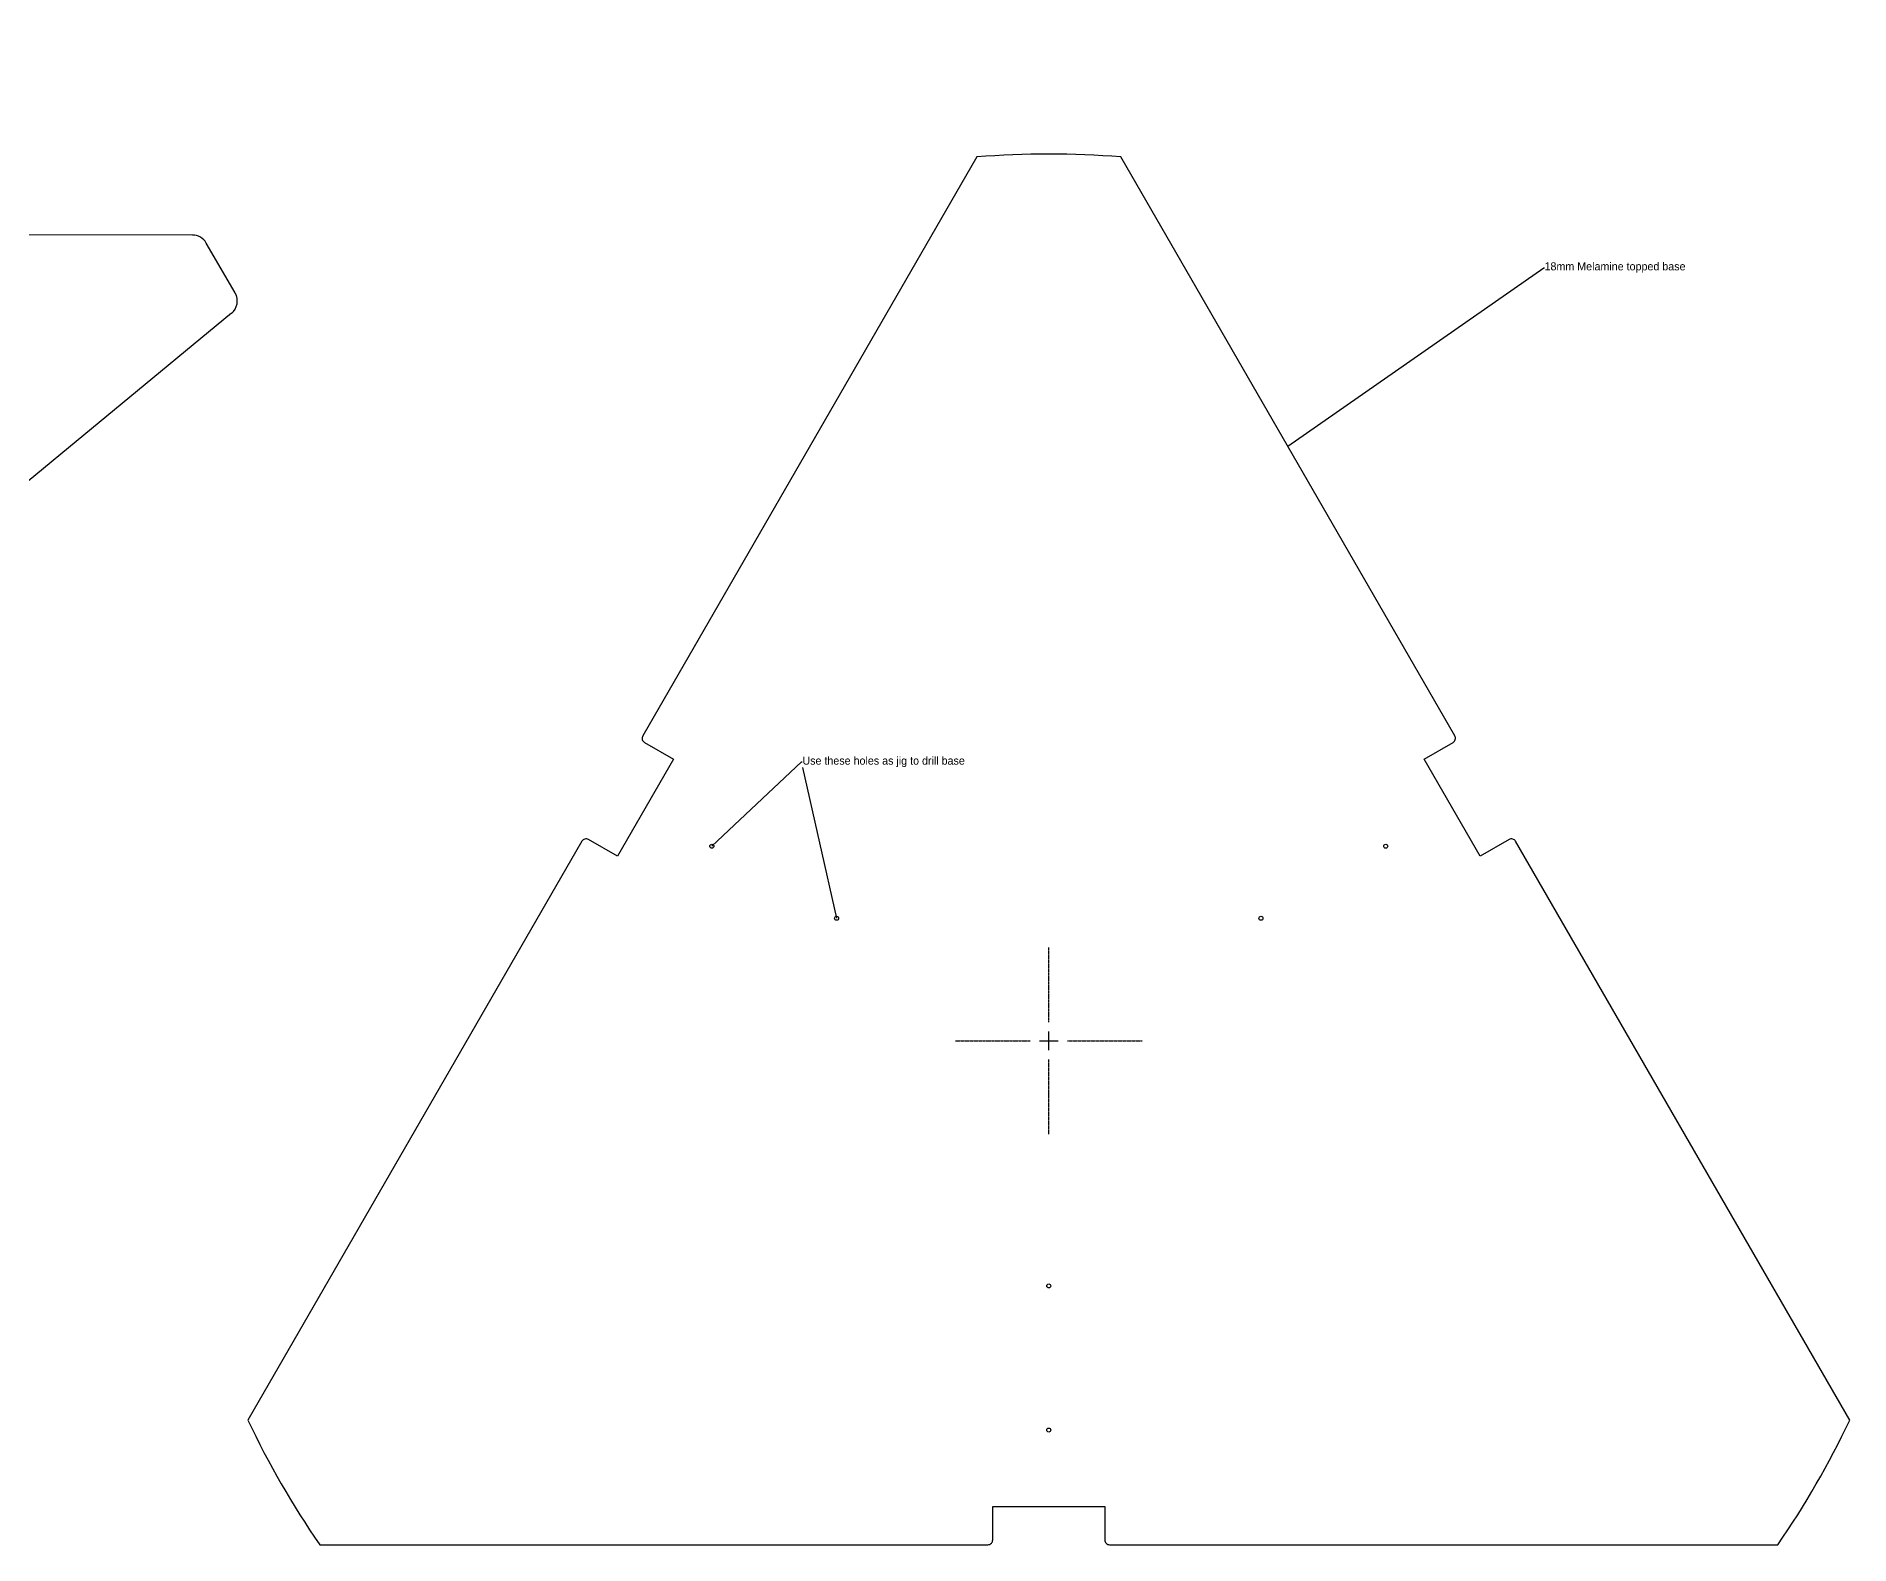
# Model space of a CAD drawing. Extents: x -812 to 2015, y -596 to 944.
# Drawn here: x 882 to 2015, y -396 to 546 of the extents above; entities that cross this region are included whole.
import ezdxf

# ---------------------------------------------------------------- set-up
doc = ezdxf.new("R2010")
doc.units = 0
doc.header["$MEASUREMENT"] = 0
doc.linetypes.add('CENTER', pattern=[10.16, 6.35, -1.27, 1.27, -1.27])
doc.linetypes.add('CENTER2', pattern=[1.125, 0.75, -0.125, 0.125, -0.125])
doc.layers.get('0').update_dxf_attribs({"linetype": 'CONTINUOUS'})
for name, color, linetype in [('DIMS', 50, 'CENTER'), ('FOOTPLATE', 6, 'CONTINUOUS'), ('NOTES', 4, 'CONTINUOUS')]:
    doc.layers.add(name, color=color, linetype=linetype)

# ---------------------------------------------------------------- blocks, each defined once
blk = doc.blocks.new('*U100')
at = {"layer": 'NOTES', "color": 4, "linetype": 'ByBlock'}
blk.add_line((1360.4, 92.7), (1360.8, 92.7), dxfattribs=at)
blk.add_lwpolyline([(1304.4, 40.2), (1360.4, 92.7)], dxfattribs=at)
at = {"layer": 'NOTES', "color": 4}
blk.add_solid([(1304.5, 40.2), (1304.3, 40.1), (1304.4, 40.2)], dxfattribs=at)
blk.add_text('Use these holes as jig to drill base', height=5, dxfattribs=at).set_placement((1360.9, 91))
blk = doc.blocks.new('*U101')
at = {"layer": 'NOTES', "color": 4, "linetype": 'ByBlock'}
blk.add_line((1824.1, 401.3), (1824.5, 401.3), dxfattribs=at)
blk.add_lwpolyline([(1664.2, 289.8), (1824.1, 401.3)], dxfattribs=at)
at = {"layer": 'NOTES', "color": 4}
blk.add_solid([(1664.3, 289.8), (1664.1, 289.7), (1664.2, 289.9)], dxfattribs=at)
blk.add_text('18mm Melamine topped base', height=5, dxfattribs=at).set_placement((1824.5, 399.7))
blk = doc.blocks.new('FOOTPLATE')
at = {"layer": 'FOOTPLATE', "color": 6, "linetype": 'Continuous'}
for p, q in [((821.7, 499.9), (785.1, 499.9)), ((971.8, 254), (834.5, 491.9)), ((770.1, 484.9), (747.9, 288.7)), ((941.6, 208.5), (755.5, 277.9)), ((953.8, 212.8), (971.8, 244))]:
    blk.add_line(p, q, dxfattribs=at)
blk.add_circle((830.5, 344.9), 6, dxfattribs=at)
for centre, radius, start, end in [((785.1, 484.9), 15, 90, 180), ((821.2, 484.9), 15, 27.8311, 88.1349), ((757.8, 287.6), 10, 173.5349, 256.6254), ((963.1, 249), 10, 329.9813, 29.9813), ((945.1, 217.8), 10, 249.5429, 329.9813)]:
    blk.add_arc(centre, radius, start, end, dxfattribs=at)
blk = doc.blocks.new('*U63')
at = {"layer": 'DIMS', "color": 0, "linetype": 'CENTER2'}
for p, q in [((0, 11.6), (0, 58.3)), ((-58.3, 0), (-11.6, 0)), ((11.6, 0), (58.3, 0)), ((0, -58.3), (0, -11.6))]:
    blk.add_line(p, q, dxfattribs=at)
at = {"layer": 'DIMS', "color": 0, "linetype": 'Continuous'}
for p, q in [((-5.8, 0), (5.8, 0)), ((0, -5.8), (0, 5.8))]:
    blk.add_line(p, q, dxfattribs=at)

msp = doc.modelspace()

# ---------------------------------------------------------------- linework, layer by layer
at = {"color": 141}
for points in [[(1469.87, 470.49), (1261.16, 108.99, 0.4142136), (1262.26, 104.89), (1280.29, 94.48), (1245.29, 33.86), (1227.26, 44.27, 0.4142136), (1223.16, 43.17), (1014.44, -318.33)], [(2015.16, -318.33), (1806.44, 43.17, 0.4142136), (1802.34, 44.27), (1784.31, 33.86), (1749.31, 94.48), (1767.34, 104.89, 0.4142136), (1768.44, 108.99), (1559.73, 470.49)], [(1059.37, -396.15), (1476.8, -396.15, 0.4142136), (1479.8, -393.15), (1479.8, -372.33), (1549.8, -372.33), (1549.8, -393.15, 0.4142136), (1552.8, -396.15), (1970.23, -396.15)]]:
    msp.add_lwpolyline(points, format="xyb", dxfattribs=at)
for centre, radius in [((1304.31, 40.07), 1.25), ((1725.29, 40.07), 1.25), ((1382.25, -4.93), 1.25), ((1647.35, -4.93), 1.25), ((1514.8, -234.51), 1.25), ((1514.8, -234.51), 0), ((1514.8, -324.51), 1.25)]:
    msp.add_circle(centre, radius, dxfattribs=at)
for start, end in [(85.34531, 94.65469), (205.34531, 214.65469), (325.34531, 334.65469)]:
    msp.add_arc((1514.8, -81.33), 553.65, start, end, dxfattribs=at)
at = {"layer": 'NOTES', "color": 4}
msp.add_line((1360.88, 89.33), (1382.25, -4.93), dxfattribs=at)

# ---------------------------------------------------------------- block references
at = {"layer": 'DIMS', "color": 41, "linetype": 'CENTER2'}
msp.add_blockref('*U63', (1514.8, -81.5), dxfattribs=at)
at = {"layer": 'NOTES', "color": 3, "rotation": 60}
msp.add_blockref('FOOTPLATE', (713.92, -546.83), dxfattribs=at)
at = {"layer": 'NOTES', "color": 175}
for name in ['*U101', '*U100']:
    msp.add_blockref(name, (0, 0), dxfattribs=at)

doc.saveas('drawing.dxf')
